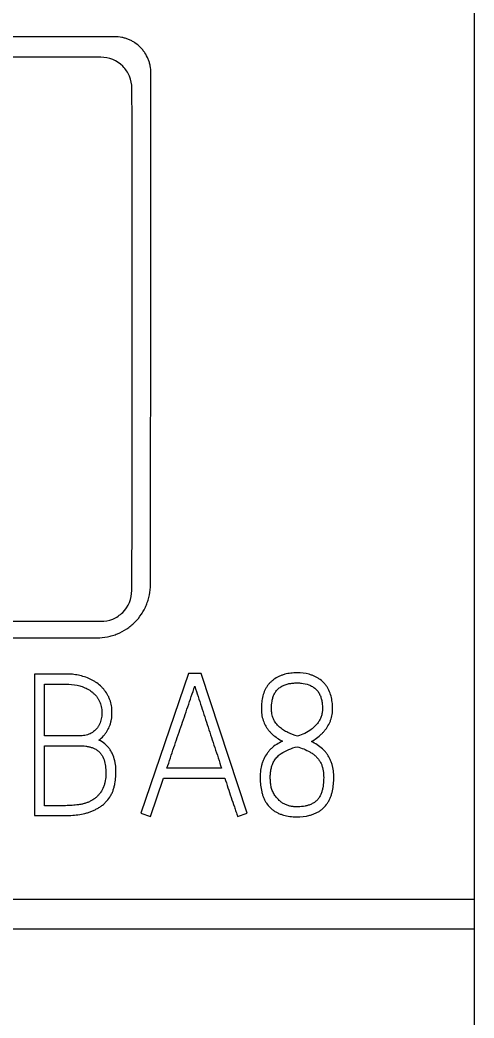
# Model space of a CAD drawing. Extents: x 0 to 420, y 0 to 297.
# Drawn here: x 156.56 to 161.7, y 166.3 to 177.58 of the extents above; entities that cross this region are included whole.
import ezdxf

# ---------------------------------------------------------------- set-up
doc = ezdxf.new("R2010")
doc.units = 0
doc.header["$LTSCALE"] = 23.1
doc.layers.add('10000_FRONT', color=7, linetype='CONTINUOUS')
doc.layers.add('10500_FRONT_LABELING', color=7, linetype='CONTINUOUS')

msp = doc.modelspace()

# ---------------------------------------------------------------- linework, layer by layer
at = {"layer": '10000_FRONT', "color": 7, "linetype": 'CONTINUOUS'}
for p, q in [((161.696, 234.789), (161.696, 144.789)), ((157.636, 177.388), (151.656, 177.388)), ((157.48, 177.156), (151.804, 177.156)), ((157.832, 176.421), (157.829, 176.808)), ((157.829, 171.131), (157.831, 171.516)), ((151.804, 170.783), (157.479, 170.783)), ((151.656, 170.596), (157.436, 170.596)), ((132.496, 167.642), (161.696, 167.642)), ((96.896, 167.309), (161.696, 167.309))]:
    msp.add_line(p, q, dxfattribs=at)
for points, knots in [([(158.045, 176.979), (158.045, 177.006), (158.042, 177.033), (158.034, 177.072), (158.031, 177.085), (158.023, 177.111), (158.019, 177.123), (158.003, 177.161), (157.991, 177.184), (157.969, 177.217), (157.961, 177.228), (157.944, 177.249), (157.935, 177.259), (157.906, 177.287), (157.886, 177.304), (157.852, 177.327), (157.841, 177.334), (157.817, 177.346), (157.805, 177.352), (157.781, 177.362), (157.768, 177.367), (157.743, 177.375), (157.729, 177.378), (157.69, 177.386), (157.663, 177.388), (157.636, 177.388)], [0, 0, 0, 0, 0.125, 0.125, 0.1875, 0.1875, 0.25, 0.25, 0.375, 0.375, 0.4375, 0.4375, 0.5, 0.5, 0.625, 0.625, 0.6875, 0.6875, 0.75, 0.75, 0.8125, 0.8125, 0.875, 0.875, 1, 1, 1, 1]), ([(157.829, 176.808), (157.829, 176.854), (157.82, 176.9), (157.785, 176.984), (157.759, 177.022), (157.662, 177.119), (157.572, 177.156), (157.48, 177.156)], [0, 0, 0, 0, 0.25, 0.25, 0.5, 0.5, 1, 1, 1, 1]), ([(157.436, 170.596), (157.476, 170.596), (157.515, 170.6), (157.573, 170.611), (157.592, 170.616), (157.63, 170.628), (157.649, 170.634), (157.704, 170.657), (157.739, 170.676), (157.78, 170.703), (157.788, 170.709), (157.804, 170.72), (157.811, 170.727), (157.835, 170.745), (157.849, 170.759), (157.891, 170.8), (157.916, 170.831), (157.944, 170.872), (157.949, 170.88), (157.959, 170.897), (157.974, 170.923), (157.986, 170.95), (158.001, 170.986), (158.008, 171.005), (158.017, 171.033), (158.019, 171.043), (158.024, 171.062), (158.027, 171.071), (158.036, 171.12), (158.04, 171.16), (158.04, 171.199)], [0, 0, 0, 0, 0.125, 0.125, 0.1875, 0.1875, 0.25, 0.25, 0.375, 0.375, 0.40625, 0.40625, 0.4375, 0.4375, 0.5, 0.5, 0.625, 0.625, 0.65625, 0.65625, 0.6875, 0.75, 0.75, 0.8125, 0.8125, 0.84375, 0.84375, 0.875, 0.875, 1, 1, 1, 1]), ([(157.479, 170.783), (157.525, 170.783), (157.571, 170.792), (157.655, 170.826), (157.694, 170.852), (157.791, 170.948), (157.829, 171.039), (157.829, 171.131)], [0, 0, 0, 0, 0.25, 0.25, 0.5, 0.5, 1, 1, 1, 1])]:
    msp.add_open_spline(points, degree=3, knots=knots, dxfattribs=at)
for points in [[(158.04, 171.199), (158.042, 173.125), (158.044, 175.052), (158.045, 176.979)], [(157.831, 171.516), (157.832, 173.151), (157.832, 174.786), (157.832, 176.421)]]:
    msp.add_open_spline(points, degree=3, dxfattribs=at)
at = {"layer": '10500_FRONT_LABELING', "color": 7, "linetype": 'CONTINUOUS'}
for p, q in [((156.729, 170.187), (156.729, 168.589)), ((157.087, 170.187), (156.729, 170.187)), ((158.468, 170.192), (157.932, 168.614)), ((158.611, 170.192), (158.468, 170.192)), ((159.134, 168.614), (158.611, 170.192)), ((156.843, 169.488), (156.843, 170.074)), ((156.843, 170.074), (157.087, 170.074)), ((157.235, 169.488), (156.843, 169.488)), ((156.843, 168.7), (156.843, 169.377)), ((156.843, 169.377), (157.235, 169.377)), ((158.842, 169.124), (158.226, 169.124)), ((158.04, 168.578), (158.188, 169.011)), ((158.188, 169.011), (158.88, 169.011)), ((157.081, 168.7), (156.843, 168.7)), ((157.932, 168.614), (158.04, 168.578)), ((159.024, 168.578), (159.134, 168.614)), ((156.729, 168.589), (157.081, 168.589))]:
    msp.add_line(p, q, dxfattribs=at)
for points, knots in [([(157.457, 169.442), (157.476, 169.455), (157.493, 169.471), (157.517, 169.497), (157.524, 169.506), (157.538, 169.524), (157.545, 169.534), (157.563, 169.564), (157.573, 169.585), (157.585, 169.618), (157.588, 169.629), (157.594, 169.651), (157.597, 169.663), (157.603, 169.697), (157.605, 169.72), (157.605, 169.755), (157.605, 169.767), (157.604, 169.79), (157.603, 169.801), (157.598, 169.836), (157.593, 169.858), (157.583, 169.891), (157.579, 169.902), (157.57, 169.924), (157.565, 169.934), (157.549, 169.965), (157.536, 169.985), (157.515, 170.012), (157.507, 170.021), (157.492, 170.038), (157.483, 170.046), (157.457, 170.07), (157.439, 170.084), (157.41, 170.103), (157.4, 170.109), (157.379, 170.12), (157.369, 170.126), (157.337, 170.14), (157.316, 170.149), (157.272, 170.163), (157.249, 170.169), (157.204, 170.179), (157.181, 170.182), (157.134, 170.186), (157.111, 170.187), (157.087, 170.187)], [0, 0, 0, 0, 0.0625, 0.0625, 0.09375, 0.09375, 0.125, 0.125, 0.1875, 0.1875, 0.21875, 0.21875, 0.25, 0.25, 0.3125, 0.3125, 0.34375, 0.34375, 0.375, 0.375, 0.4375, 0.4375, 0.46875, 0.46875, 0.5, 0.5, 0.5625, 0.5625, 0.59375, 0.59375, 0.625, 0.625, 0.6875, 0.6875, 0.71875, 0.71875, 0.75, 0.75, 0.8125, 0.8125, 0.875, 0.875, 0.9375, 0.9375, 1, 1, 1, 1]), ([(159.858, 169.426), (159.878, 169.437), (159.898, 169.449), (159.936, 169.476), (159.953, 169.491), (159.979, 169.515), (159.987, 169.523), (160.002, 169.541), (160.01, 169.55), (160.031, 169.577), (160.043, 169.597), (160.06, 169.627), (160.065, 169.638), (160.074, 169.659), (160.082, 169.681), (160.087, 169.703), (160.092, 169.726), (160.094, 169.737), (160.096, 169.76), (160.097, 169.772), (160.098, 169.795), (160.098, 169.807), (160.097, 169.842), (160.095, 169.865), (160.087, 169.91), (160.082, 169.933), (160.069, 169.977), (160.06, 169.999), (160.043, 170.03), (160.037, 170.04), (160.024, 170.059), (160.017, 170.068), (159.994, 170.094), (159.977, 170.11), (159.949, 170.131), (159.939, 170.138), (159.919, 170.149), (159.909, 170.155), (159.888, 170.165), (159.877, 170.169), (159.855, 170.177), (159.844, 170.181), (159.788, 170.196), (159.741, 170.201), (159.683, 170.201), (159.671, 170.2), (159.648, 170.199), (159.637, 170.198), (159.602, 170.194), (159.58, 170.19), (159.546, 170.181), (159.535, 170.177), (159.513, 170.169), (159.502, 170.165), (159.471, 170.15), (159.45, 170.138), (159.422, 170.118), (159.413, 170.11), (159.396, 170.094), (159.38, 170.078), (159.365, 170.06), (159.352, 170.041), (159.346, 170.031), (159.329, 170), (159.321, 169.978), (159.307, 169.934), (159.302, 169.91), (159.295, 169.865), (159.294, 169.842), (159.292, 169.795), (159.293, 169.772), (159.296, 169.737), (159.298, 169.726), (159.302, 169.703), (159.305, 169.692), (159.314, 169.658), (159.323, 169.637), (159.339, 169.605), (159.344, 169.595), (159.357, 169.575), (159.363, 169.566), (159.377, 169.548), (159.385, 169.539), (159.401, 169.522), (159.409, 169.513), (159.435, 169.49), (159.454, 169.477), (159.492, 169.451), (159.512, 169.439), (159.533, 169.428)], [0, 0, 0, 0, 0.03125, 0.03125, 0.0625, 0.0625, 0.078125, 0.078125, 0.09375, 0.09375, 0.125, 0.125, 0.140625, 0.140625, 0.15625, 0.171875, 0.171875, 0.1875, 0.1875, 0.203125, 0.203125, 0.21875, 0.21875, 0.25, 0.25, 0.28125, 0.28125, 0.3125, 0.3125, 0.328125, 0.328125, 0.34375, 0.34375, 0.375, 0.375, 0.390625, 0.390625, 0.40625, 0.40625, 0.421875, 0.421875, 0.4375, 0.4375, 0.5, 0.5, 0.515625, 0.515625, 0.53125, 0.53125, 0.5625, 0.5625, 0.578125, 0.578125, 0.59375, 0.59375, 0.625, 0.625, 0.640625, 0.640625, 0.65625, 0.671875, 0.671875, 0.6875, 0.6875, 0.71875, 0.71875, 0.75, 0.75, 0.78125, 0.78125, 0.8125, 0.8125, 0.828125, 0.828125, 0.84375, 0.84375, 0.875, 0.875, 0.890625, 0.890625, 0.90625, 0.90625, 0.921875, 0.921875, 0.9375, 0.9375, 0.96875, 0.96875, 1, 1, 1, 1]), ([(157.087, 170.074), (157.129, 170.074), (157.17, 170.07), (157.23, 170.057), (157.25, 170.052), (157.279, 170.041), (157.289, 170.037), (157.308, 170.029), (157.317, 170.024), (157.344, 170.01), (157.362, 169.999), (157.386, 169.979), (157.394, 169.972), (157.409, 169.958), (157.416, 169.951), (157.43, 169.935), (157.436, 169.927), (157.448, 169.91), (157.453, 169.901), (157.468, 169.873), (157.475, 169.854), (157.483, 169.824), (157.486, 169.814), (157.489, 169.793), (157.49, 169.783), (157.491, 169.762), (157.491, 169.752), (157.49, 169.731), (157.49, 169.721), (157.487, 169.7), (157.486, 169.69), (157.482, 169.67), (157.479, 169.66), (157.473, 169.64), (157.469, 169.63), (157.46, 169.611), (157.455, 169.602), (157.444, 169.585), (157.438, 169.576), (157.424, 169.561), (157.417, 169.553), (157.393, 169.533), (157.376, 169.521), (157.338, 169.504), (157.318, 169.498), (157.287, 169.492), (157.277, 169.49), (157.256, 169.489), (157.246, 169.488), (157.235, 169.488)], [0, 0, 0, 0, 0.125, 0.125, 0.1875, 0.1875, 0.21875, 0.21875, 0.25, 0.25, 0.3125, 0.3125, 0.34375, 0.34375, 0.375, 0.375, 0.40625, 0.40625, 0.4375, 0.4375, 0.5, 0.5, 0.53125, 0.53125, 0.5625, 0.5625, 0.59375, 0.59375, 0.625, 0.625, 0.65625, 0.65625, 0.6875, 0.6875, 0.71875, 0.71875, 0.75, 0.75, 0.78125, 0.78125, 0.8125, 0.8125, 0.875, 0.875, 0.9375, 0.9375, 0.96875, 0.96875, 1, 1, 1, 1]), ([(159.407, 169.794), (159.408, 169.824), (159.409, 169.852), (159.415, 169.888), (159.416, 169.895), (159.42, 169.91), (159.422, 169.917), (159.428, 169.938), (159.433, 169.951), (159.447, 169.977), (159.455, 169.989), (159.473, 170.012), (159.484, 170.022), (159.501, 170.035), (159.507, 170.039), (159.519, 170.047), (159.526, 170.051), (159.545, 170.06), (159.559, 170.066), (159.58, 170.072), (159.587, 170.074), (159.601, 170.078), (159.622, 170.082), (159.644, 170.085), (159.673, 170.087), (159.687, 170.088), (159.716, 170.087), (159.731, 170.086), (159.774, 170.082), (159.802, 170.076), (159.836, 170.063), (159.843, 170.06), (159.856, 170.054), (159.863, 170.05), (159.881, 170.039), (159.893, 170.031), (159.915, 170.011), (159.925, 170), (159.938, 169.983), (159.942, 169.977), (159.949, 169.964), (159.952, 169.957), (159.961, 169.937), (159.966, 169.924), (159.973, 169.896), (159.976, 169.881), (159.983, 169.838), (159.984, 169.809), (159.982, 169.766), (159.98, 169.752), (159.974, 169.723), (159.97, 169.709), (159.959, 169.682), (159.953, 169.669), (159.941, 169.65), (159.937, 169.644), (159.929, 169.632), (159.925, 169.627), (159.911, 169.61), (159.901, 169.599), (159.88, 169.579), (159.869, 169.57), (159.834, 169.543), (159.809, 169.528), (159.757, 169.504), (159.729, 169.494), (159.701, 169.486)], [0, 0, 0, 0, 0.0625, 0.0625, 0.078125, 0.078125, 0.09375, 0.09375, 0.125, 0.125, 0.15625, 0.15625, 0.1875, 0.1875, 0.203125, 0.203125, 0.21875, 0.21875, 0.25, 0.25, 0.265625, 0.265625, 0.28125, 0.3125, 0.3125, 0.34375, 0.34375, 0.375, 0.375, 0.4375, 0.4375, 0.453125, 0.453125, 0.46875, 0.46875, 0.5, 0.5, 0.53125, 0.53125, 0.546875, 0.546875, 0.5625, 0.5625, 0.59375, 0.59375, 0.625, 0.625, 0.6875, 0.6875, 0.71875, 0.71875, 0.75, 0.75, 0.78125, 0.78125, 0.796875, 0.796875, 0.8125, 0.8125, 0.84375, 0.84375, 0.875, 0.875, 0.9375, 0.9375, 1, 1, 1, 1]), ([(158.226, 169.124), (158.252, 169.201), (158.278, 169.279), (158.33, 169.433), (158.356, 169.51), (158.409, 169.664), (158.436, 169.741), (158.475, 169.857), (158.488, 169.895), (158.514, 169.972), (158.527, 170.011), (158.54, 170.05)], [0, 0, 0, 0, 0.25, 0.25, 0.5, 0.5, 0.75, 0.75, 0.875, 0.875, 1, 1, 1, 1]), ([(158.54, 170.05), (158.553, 170.011), (158.565, 169.972), (158.59, 169.895), (158.602, 169.857), (158.64, 169.741), (158.665, 169.664), (158.716, 169.51), (158.742, 169.433), (158.792, 169.279), (158.818, 169.201), (158.842, 169.124)], [0, 0, 0, 0, 0.125, 0.125, 0.25, 0.25, 0.5, 0.5, 0.75, 0.75, 1, 1, 1, 1]), ([(159.701, 169.486), (159.664, 169.497), (159.628, 169.51), (159.575, 169.535), (159.558, 169.544), (159.526, 169.565), (159.511, 169.576), (159.489, 169.595), (159.482, 169.602), (159.469, 169.616), (159.457, 169.631), (159.447, 169.647), (159.438, 169.664), (159.433, 169.673), (159.422, 169.7), (159.417, 169.718), (159.411, 169.746), (159.41, 169.756), (159.408, 169.775), (159.407, 169.785), (159.407, 169.794)], [0, 0, 0, 0, 0.25, 0.25, 0.375, 0.375, 0.5, 0.5, 0.5625, 0.5625, 0.625, 0.6875, 0.6875, 0.75, 0.75, 0.875, 0.875, 0.9375, 0.9375, 1, 1, 1, 1]), ([(157.081, 168.589), (157.108, 168.589), (157.134, 168.59), (157.188, 168.594), (157.214, 168.596), (157.267, 168.604), (157.293, 168.61), (157.332, 168.621), (157.345, 168.625), (157.37, 168.634), (157.383, 168.639), (157.408, 168.651), (157.42, 168.657), (157.443, 168.67), (157.455, 168.676), (157.478, 168.691), (157.489, 168.699), (157.51, 168.716), (157.52, 168.725), (157.549, 168.754), (157.565, 168.775), (157.588, 168.809), (157.594, 168.82), (157.607, 168.845), (157.612, 168.857), (157.621, 168.882), (157.625, 168.895), (157.632, 168.921), (157.635, 168.935), (157.643, 168.974), (157.646, 169.001), (157.649, 169.041), (157.65, 169.055), (157.65, 169.081), (157.65, 169.095), (157.649, 169.122), (157.648, 169.135), (157.645, 169.162), (157.643, 169.175), (157.635, 169.215), (157.628, 169.241), (157.613, 169.279), (157.607, 169.291), (157.594, 169.315), (157.58, 169.338), (157.564, 169.359), (157.546, 169.38), (157.536, 169.389), (157.505, 169.416), (157.482, 169.431), (157.457, 169.442)], [0, 0, 0, 0, 0.0625, 0.0625, 0.125, 0.125, 0.1875, 0.1875, 0.21875, 0.21875, 0.25, 0.25, 0.28125, 0.28125, 0.3125, 0.3125, 0.34375, 0.34375, 0.375, 0.375, 0.4375, 0.4375, 0.46875, 0.46875, 0.5, 0.5, 0.53125, 0.53125, 0.5625, 0.5625, 0.625, 0.625, 0.65625, 0.65625, 0.6875, 0.6875, 0.71875, 0.71875, 0.75, 0.75, 0.8125, 0.8125, 0.84375, 0.84375, 0.875, 0.90625, 0.90625, 0.9375, 0.9375, 1, 1, 1, 1]), ([(159.533, 169.428), (159.51, 169.418), (159.488, 169.406), (159.445, 169.379), (159.425, 169.365), (159.397, 169.339), (159.388, 169.33), (159.372, 169.311), (159.364, 169.301), (159.342, 169.271), (159.33, 169.249), (159.314, 169.215), (159.31, 169.203), (159.301, 169.179), (159.297, 169.167), (159.288, 169.131), (159.284, 169.106), (159.281, 169.068), (159.28, 169.055), (159.279, 169.03), (159.279, 169.018), (159.28, 168.98), (159.281, 168.956), (159.287, 168.906), (159.291, 168.881), (159.3, 168.845), (159.303, 168.832), (159.311, 168.808), (159.315, 168.796), (159.325, 168.773), (159.33, 168.762), (159.343, 168.74), (159.35, 168.729), (159.372, 168.698), (159.389, 168.679), (159.418, 168.655), (159.428, 168.647), (159.449, 168.633), (159.46, 168.627), (159.482, 168.616), (159.494, 168.61), (159.518, 168.601), (159.53, 168.597), (159.59, 168.579), (159.64, 168.574), (159.742, 168.574), (159.792, 168.578), (159.853, 168.595), (159.865, 168.599), (159.889, 168.607), (159.901, 168.612), (159.923, 168.623), (159.934, 168.629), (159.956, 168.643), (159.966, 168.65), (159.996, 168.674), (160.014, 168.692), (160.036, 168.722), (160.043, 168.733), (160.056, 168.755), (160.062, 168.766), (160.072, 168.789), (160.077, 168.801), (160.085, 168.825), (160.089, 168.837), (160.098, 168.874), (160.102, 168.899), (160.108, 168.948), (160.11, 168.974), (160.111, 169.011), (160.111, 169.024), (160.111, 169.049), (160.11, 169.062), (160.107, 169.099), (160.103, 169.124), (160.094, 169.161), (160.09, 169.173), (160.081, 169.197), (160.076, 169.209), (160.066, 169.231), (160.06, 169.243), (160.048, 169.264), (160.034, 169.285), (160.018, 169.305), (160.001, 169.324), (159.993, 169.333), (159.965, 169.359), (159.945, 169.374), (159.902, 169.402), (159.88, 169.415), (159.858, 169.426)], [0, 0, 0, 0, 0.03125, 0.03125, 0.0625, 0.0625, 0.078125, 0.078125, 0.09375, 0.09375, 0.125, 0.125, 0.140625, 0.140625, 0.15625, 0.15625, 0.1875, 0.1875, 0.203125, 0.203125, 0.21875, 0.21875, 0.25, 0.25, 0.28125, 0.28125, 0.296875, 0.296875, 0.3125, 0.3125, 0.328125, 0.328125, 0.34375, 0.34375, 0.375, 0.375, 0.390625, 0.390625, 0.40625, 0.40625, 0.421875, 0.421875, 0.4375, 0.4375, 0.5, 0.5, 0.5625, 0.5625, 0.578125, 0.578125, 0.59375, 0.59375, 0.609375, 0.609375, 0.625, 0.625, 0.65625, 0.65625, 0.671875, 0.671875, 0.6875, 0.6875, 0.703125, 0.703125, 0.71875, 0.71875, 0.75, 0.75, 0.78125, 0.78125, 0.796875, 0.796875, 0.8125, 0.8125, 0.84375, 0.84375, 0.859375, 0.859375, 0.875, 0.875, 0.890625, 0.890625, 0.90625, 0.921875, 0.921875, 0.9375, 0.9375, 0.96875, 0.96875, 1, 1, 1, 1]), ([(157.235, 169.377), (157.26, 169.377), (157.284, 169.376), (157.32, 169.371), (157.332, 169.369), (157.356, 169.364), (157.368, 169.36), (157.391, 169.352), (157.402, 169.347), (157.418, 169.339), (157.424, 169.336), (157.434, 169.329), (157.439, 169.325), (157.454, 169.314), (157.463, 169.306), (157.475, 169.292), (157.478, 169.288), (157.486, 169.278), (157.489, 169.273), (157.505, 169.246), (157.514, 169.224), (157.527, 169.176), (157.531, 169.152), (157.535, 169.104), (157.536, 169.08), (157.535, 169.031), (157.533, 169.007), (157.527, 168.971), (157.524, 168.959), (157.518, 168.936), (157.514, 168.924), (157.501, 168.89), (157.489, 168.868), (157.468, 168.839), (157.46, 168.829), (157.444, 168.811), (157.436, 168.802), (157.417, 168.786), (157.408, 168.779), (157.388, 168.765), (157.377, 168.759), (157.355, 168.748), (157.344, 168.742), (157.322, 168.733), (157.31, 168.729), (157.287, 168.722), (157.275, 168.719), (157.251, 168.714), (157.239, 168.712), (157.215, 168.709), (157.203, 168.707), (157.178, 168.705), (157.166, 168.704), (157.13, 168.701), (157.105, 168.7), (157.081, 168.7)], [0, 0, 0, 0, 0.0625, 0.0625, 0.09375, 0.09375, 0.125, 0.125, 0.15625, 0.15625, 0.171875, 0.171875, 0.1875, 0.1875, 0.21875, 0.21875, 0.234375, 0.234375, 0.25, 0.25, 0.3125, 0.3125, 0.375, 0.375, 0.4375, 0.4375, 0.5, 0.5, 0.53125, 0.53125, 0.5625, 0.5625, 0.625, 0.625, 0.65625, 0.65625, 0.6875, 0.6875, 0.71875, 0.71875, 0.75, 0.75, 0.78125, 0.78125, 0.8125, 0.8125, 0.84375, 0.84375, 0.875, 0.875, 0.90625, 0.90625, 0.9375, 0.9375, 1, 1, 1, 1]), ([(159.495, 168.76), (159.483, 168.772), (159.472, 168.784), (159.456, 168.803), (159.451, 168.809), (159.441, 168.823), (159.436, 168.83), (159.428, 168.844), (159.425, 168.852), (159.418, 168.867), (159.415, 168.875), (159.407, 168.898), (159.403, 168.914), (159.398, 168.947), (159.396, 168.963), (159.394, 168.996), (159.394, 169.013), (159.394, 169.046), (159.395, 169.062), (159.398, 169.087), (159.399, 169.095), (159.402, 169.112), (159.404, 169.12), (159.41, 169.144), (159.415, 169.16), (159.425, 169.183), (159.428, 169.19), (159.436, 169.205), (159.441, 169.212), (159.455, 169.232), (159.466, 169.245), (159.489, 169.268), (159.502, 169.279), (159.543, 169.307), (159.573, 169.322), (159.634, 169.348), (159.666, 169.357), (159.699, 169.366)], [0, 0, 0, 0, 0.0625, 0.0625, 0.09375, 0.09375, 0.125, 0.125, 0.15625, 0.15625, 0.1875, 0.1875, 0.25, 0.25, 0.3125, 0.3125, 0.375, 0.375, 0.4375, 0.4375, 0.46875, 0.46875, 0.5, 0.5, 0.5625, 0.5625, 0.59375, 0.59375, 0.625, 0.625, 0.6875, 0.6875, 0.75, 0.75, 0.875, 0.875, 1, 1, 1, 1]), ([(159.699, 169.366), (159.723, 169.359), (159.748, 169.35), (159.795, 169.331), (159.819, 169.32), (159.852, 169.301), (159.863, 169.294), (159.884, 169.279), (159.894, 169.271), (159.913, 169.253), (159.922, 169.244), (159.939, 169.224), (159.946, 169.214), (159.96, 169.192), (159.966, 169.18), (159.976, 169.157), (159.98, 169.144), (159.99, 169.107), (159.994, 169.081), (159.996, 169.043), (159.997, 169.03), (159.997, 169.004), (159.996, 168.991), (159.994, 168.953), (159.991, 168.927), (159.984, 168.889), (159.981, 168.876), (159.974, 168.852), (159.968, 168.833), (159.959, 168.816), (159.953, 168.804), (159.95, 168.799), (159.94, 168.782), (159.932, 168.772), (159.914, 168.753), (159.904, 168.745), (159.883, 168.73), (159.871, 168.724), (159.854, 168.716), (159.848, 168.713), (159.836, 168.708), (159.817, 168.702), (159.799, 168.697), (159.761, 168.69), (159.735, 168.688), (159.696, 168.687), (159.683, 168.687), (159.658, 168.689), (159.645, 168.69), (159.626, 168.693), (159.619, 168.694), (159.607, 168.697), (159.6, 168.699), (159.582, 168.705), (159.57, 168.71), (159.546, 168.721), (159.535, 168.728), (159.514, 168.743), (159.504, 168.751), (159.495, 168.76)], [0, 0, 0, 0, 0.0625, 0.0625, 0.125, 0.125, 0.15625, 0.15625, 0.1875, 0.1875, 0.21875, 0.21875, 0.25, 0.25, 0.28125, 0.28125, 0.3125, 0.3125, 0.375, 0.375, 0.40625, 0.40625, 0.4375, 0.4375, 0.5, 0.5, 0.53125, 0.53125, 0.5625, 0.578125, 0.578125, 0.59375, 0.59375, 0.625, 0.625, 0.65625, 0.65625, 0.6875, 0.6875, 0.703125, 0.703125, 0.71875, 0.75, 0.75, 0.8125, 0.8125, 0.84375, 0.84375, 0.875, 0.875, 0.890625, 0.890625, 0.90625, 0.90625, 0.9375, 0.9375, 0.96875, 0.96875, 1, 1, 1, 1]), ([(158.88, 169.011), (158.892, 168.975), (158.903, 168.939), (158.927, 168.866), (158.939, 168.83), (158.963, 168.758), (158.975, 168.722), (158.994, 168.669), (159, 168.651), (159.012, 168.615), (159.018, 168.596), (159.024, 168.578)], [0, 0, 0, 0, 0.25, 0.25, 0.5, 0.5, 0.75, 0.75, 0.875, 0.875, 1, 1, 1, 1])]:
    msp.add_open_spline(points, degree=3, knots=knots, dxfattribs=at)

doc.saveas('drawing.dxf')
